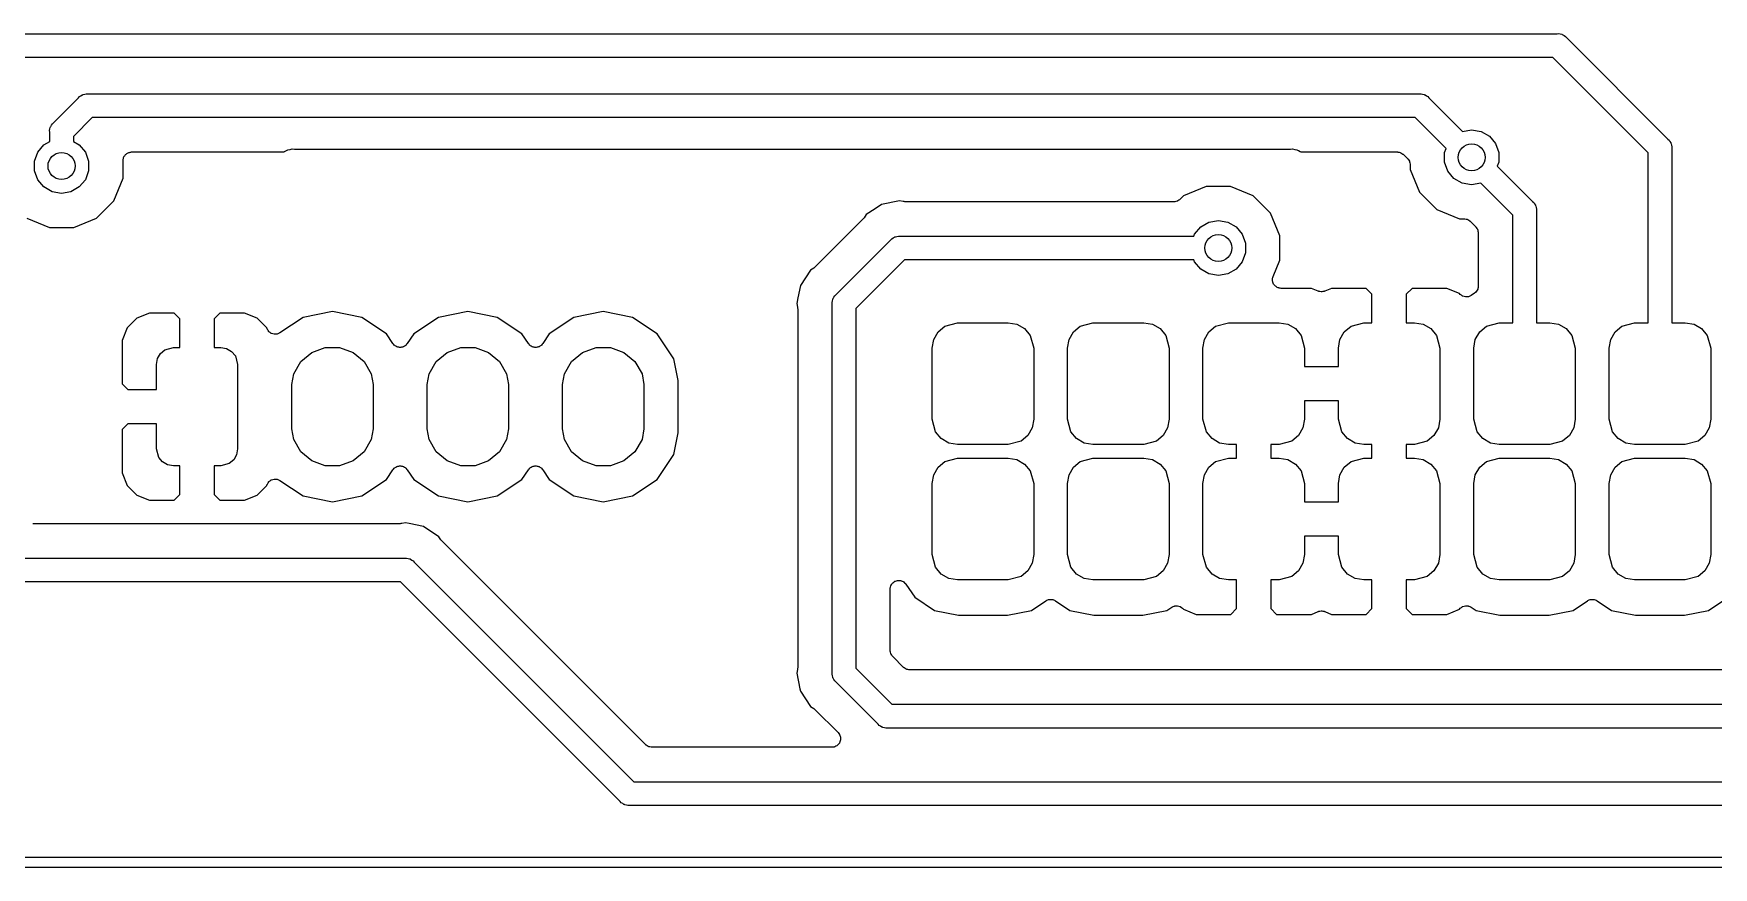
# Model space of a CAD drawing. Extents: x 51.7 to 143, y -96 to -37.9.
# Drawn here: x 64.23 to 89.04, y -95.96 to -83.64 of the extents above; entities that cross this region are included whole.
import ezdxf

# ---------------------------------------------------------------- set-up
doc = ezdxf.new("R2010")
doc.units = 0
doc.header["$MEASUREMENT"] = 0
doc.layers.add('BLACK', color=7, linetype='CONTINUOUS')

msp = doc.modelspace()

# ---------------------------------------------------------------- linework, layer by layer
at = {"layer": 'BLACK', "linetype": 'CONTINUOUS'}
for p, q in [((63.1915, -83.645), (86.7334, -83.645)), ((86.7334, -83.645), (86.7565, -83.643)), ((86.7565, -83.643), (86.7789, -83.649)), ((86.7789, -83.649), (86.8018, -83.653)), ((86.8018, -83.653), (86.8085, -83.6569)), ((86.8085, -83.6569), (86.8161, -83.659)), ((86.8161, -83.659), (86.8351, -83.6723)), ((86.8351, -83.6723), (86.8552, -83.6839)), ((86.8552, -83.6839), (86.8701, -83.7017)), ((86.8701, -83.7017), (88.3703, -85.2019)), ((86.6685, -83.995), (63.167, -83.995)), ((88.077, -85.4035), (86.6685, -83.995)), ((64.5247, -84.9609), (64.8949, -84.5907)), ((64.8949, -84.5907), (64.9098, -84.5729)), ((64.9098, -84.5729), (64.9299, -84.5613)), ((64.9299, -84.5613), (64.9489, -84.548)), ((64.9489, -84.548), (64.9565, -84.5459)), ((64.9565, -84.5459), (64.9632, -84.542)), ((64.9632, -84.542), (64.9861, -84.538)), ((64.9861, -84.538), (65.0085, -84.532)), ((65.0085, -84.532), (65.0316, -84.534)), ((65.0316, -84.534), (84.7014, -84.534)), ((84.7014, -84.534), (84.7245, -84.532)), ((84.7245, -84.532), (84.7469, -84.538)), ((84.7469, -84.538), (84.7698, -84.542)), ((84.7698, -84.542), (84.7766, -84.5459)), ((84.7766, -84.5459), (84.7841, -84.548)), ((84.7841, -84.548), (84.8031, -84.5613)), ((84.8031, -84.5613), (84.8232, -84.5729)), ((84.8232, -84.5729), (84.8381, -84.5907)), ((84.8381, -84.5907), (85.3361, -85.0886)), ((64.466, -85.0745), (64.472, -85.0521)), ((64.468, -85.0976), (64.466, -85.0745)), ((64.468, -85.2372), (64.468, -85.0976)), ((64.472, -85.0521), (64.476, -85.0292)), ((64.476, -85.0292), (64.4799, -85.0225)), ((64.4799, -85.0225), (64.482, -85.0149)), ((64.482, -85.0149), (64.4953, -84.9959)), ((64.4953, -84.9959), (64.5069, -84.9758)), ((64.5069, -84.9758), (64.5247, -84.9609)), ((65.0965, -84.884), (64.818, -85.1625)), ((84.6365, -84.884), (65.0965, -84.884)), ((85.0929, -85.3404), (84.6365, -84.884)), ((85.3361, -85.0886), (85.471, -85.0648)), ((85.471, -85.0648), (85.6099, -85.0893)), ((85.6099, -85.0893), (85.7321, -85.1599)), ((64.2912, -85.3949), (64.3819, -85.2869)), ((64.3819, -85.2869), (64.468, -85.2372)), ((64.818, -85.1625), (64.818, -85.2372)), ((64.818, -85.2372), (64.9041, -85.2869)), ((64.9041, -85.2869), (64.9948, -85.3949)), ((68.0178, -85.3537), (68.0499, -85.3451)), ((68.0499, -85.3451), (68.0829, -85.348)), ((68.0829, -85.348), (82.7931, -85.348)), ((82.7931, -85.348), (82.8261, -85.3451)), ((82.8261, -85.3451), (82.8582, -85.3537)), ((85.071, -85.4005), (85.0929, -85.3404)), ((85.7321, -85.1599), (85.8228, -85.2679)), ((85.8228, -85.2679), (85.871, -85.4005)), ((88.3703, -85.2019), (88.3881, -85.2168)), ((88.3881, -85.2168), (88.3997, -85.2369)), ((88.3997, -85.2369), (88.413, -85.2559)), ((88.413, -85.2559), (88.4151, -85.2635)), ((88.4151, -85.2635), (88.419, -85.2702)), ((88.419, -85.2702), (88.423, -85.2931)), ((88.423, -85.2931), (88.429, -85.3155)), ((88.429, -85.3155), (88.427, -85.3386)), ((88.427, -85.3386), (88.427, -87.914)), ((64.243, -85.5275), (64.2912, -85.3949)), ((64.243, -85.6685), (64.243, -85.5275)), ((64.9948, -85.3949), (65.043, -85.5275)), ((65.043, -85.5275), (65.043, -85.6685)), ((65.551, -85.519), (65.5529, -85.5081)), ((65.551, -85.7786), (65.551, -85.519)), ((65.5529, -85.4969), (65.5567, -85.4865)), ((65.5529, -85.5081), (65.5529, -85.4969)), ((65.5567, -85.4865), (65.5587, -85.4756)), ((65.5587, -85.4756), (65.5642, -85.4659)), ((65.5642, -85.4659), (65.568, -85.4555)), ((65.568, -85.4555), (65.5752, -85.447)), ((65.5752, -85.447), (65.5807, -85.4374)), ((65.5807, -85.4374), (65.5892, -85.4302)), ((65.5892, -85.4302), (65.5964, -85.4217)), ((65.5964, -85.4217), (65.606, -85.4162)), ((65.606, -85.4162), (65.6145, -85.409)), ((65.6145, -85.409), (65.6249, -85.4052)), ((65.6249, -85.4052), (65.6346, -85.3997)), ((65.6346, -85.3997), (65.6455, -85.3977)), ((65.6455, -85.3977), (65.6559, -85.3939)), ((65.6559, -85.3939), (65.6671, -85.3939)), ((65.6671, -85.3939), (65.678, -85.392)), ((65.678, -85.392), (67.9288, -85.392)), ((67.9288, -85.392), (67.9375, -85.387)), ((67.9375, -85.387), (67.9647, -85.3679)), ((67.9647, -85.3679), (67.9755, -85.365)), ((67.9755, -85.365), (67.9852, -85.3595)), ((67.9852, -85.3595), (68.0178, -85.3537)), ((82.8582, -85.3537), (82.8908, -85.3595)), ((82.8908, -85.3595), (82.9005, -85.365)), ((82.9005, -85.365), (82.9113, -85.3679)), ((82.9113, -85.3679), (82.9384, -85.3869)), ((82.9384, -85.3869), (82.9472, -85.392)), ((82.9472, -85.392), (84.3735, -85.392)), ((84.3735, -85.392), (84.379, -85.393)), ((84.379, -85.393), (84.3846, -85.3925)), ((84.3846, -85.3925), (84.4006, -85.3968)), ((84.4006, -85.3968), (84.4169, -85.3997)), ((84.4169, -85.3997), (84.4218, -85.4025)), ((84.4218, -85.4025), (84.4272, -85.4039)), ((84.4272, -85.4039), (84.4407, -85.4134)), ((84.4407, -85.4134), (84.4551, -85.4217)), ((84.4551, -85.4217), (84.4587, -85.426)), ((84.4587, -85.426), (84.4633, -85.4292)), ((84.4633, -85.4292), (84.5258, -85.4917)), ((84.5258, -85.4917), (84.529, -85.4963)), ((84.529, -85.4963), (84.5333, -85.4999)), ((84.5333, -85.4999), (84.5416, -85.5143)), ((84.5416, -85.5143), (84.5511, -85.5278)), ((84.5511, -85.5278), (84.5525, -85.5332)), ((84.5525, -85.5332), (84.5553, -85.5381)), ((84.5553, -85.5381), (84.5582, -85.5544)), ((84.5582, -85.5544), (84.5625, -85.5704)), ((84.5625, -85.5704), (84.562, -85.576)), ((84.562, -85.576), (84.563, -85.5815)), ((84.563, -85.5815), (84.563, -85.6516)), ((85.071, -85.5415), (85.071, -85.4005)), ((85.1192, -85.6741), (85.071, -85.5415)), ((85.871, -85.5415), (85.8491, -85.6016)), ((85.871, -85.4005), (85.871, -85.5415)), ((88.077, -86.2177), (88.077, -85.4035)), ((64.2912, -85.8011), (64.243, -85.6685)), ((64.3819, -85.9091), (64.2912, -85.8011)), ((64.9948, -85.8011), (64.9041, -85.9091)), ((65.043, -85.6685), (64.9948, -85.8011)), ((65.4128, -86.1123), (65.551, -85.7786)), ((84.563, -85.6516), (84.7012, -85.9853)), ((85.2099, -85.7821), (85.1192, -85.6741)), ((85.3321, -85.8527), (85.2099, -85.7821)), ((85.8491, -85.6016), (86.3703, -86.1229)), ((64.5041, -85.9797), (64.3819, -85.9091)), ((64.643, -86.0042), (64.5041, -85.9797)), ((64.7819, -85.9797), (64.643, -86.0042)), ((64.9041, -85.9091), (64.7819, -85.9797)), ((81.1579, -86.0973), (81.1436, -86.1056)), ((81.1615, -86.093), (81.1579, -86.0973)), ((81.1661, -86.0898), (81.1615, -86.093)), ((81.2157, -86.0402), (81.1661, -86.0898)), ((81.5494, -85.902), (81.2157, -86.0402)), ((81.9106, -85.902), (81.5494, -85.902)), ((82.2443, -86.0402), (81.9106, -85.902)), ((82.4998, -86.2957), (82.2443, -86.0402)), ((84.7012, -85.9853), (84.9567, -86.2408)), ((85.471, -85.8772), (85.3321, -85.8527)), ((85.6059, -85.8534), (85.471, -85.8772)), ((86.077, -86.3245), (85.6059, -85.8534)), ((65.1573, -86.3678), (65.4128, -86.1123)), ((76.5276, -86.3176), (76.4964, -86.3642)), ((76.6593, -86.2296), (76.5276, -86.3176)), ((76.7535, -86.1666), (76.6593, -86.2296)), ((77.02, -86.1136), (76.7535, -86.1666)), ((77.075, -86.1246), (77.02, -86.1136)), ((77.0875, -86.1248), (77.075, -86.1246)), ((77.0998, -86.127), (77.0875, -86.1248)), ((81.0763, -86.127), (77.0998, -86.127)), ((81.0818, -86.126), (81.0763, -86.127)), ((81.0874, -86.1265), (81.0818, -86.126)), ((81.1034, -86.1222), (81.0874, -86.1265)), ((81.1197, -86.1193), (81.1034, -86.1222)), ((81.1246, -86.1165), (81.1197, -86.1193)), ((81.13, -86.1151), (81.1246, -86.1165)), ((81.1436, -86.1056), (81.13, -86.1151)), ((82.638, -86.6294), (82.4998, -86.2957)), ((84.9567, -86.2408), (85.2904, -86.379)), ((86.077, -87.914), (86.077, -86.3245)), ((86.3703, -86.1229), (86.3881, -86.1378)), ((86.3881, -86.1378), (86.3997, -86.1579)), ((86.3997, -86.1579), (86.413, -86.1769)), ((86.413, -86.1769), (86.4151, -86.1845)), ((86.4151, -86.1845), (86.419, -86.1912)), ((86.419, -86.1912), (86.423, -86.2141)), ((86.423, -86.2141), (86.429, -86.2365)), ((86.429, -86.2365), (86.427, -86.2596)), ((86.427, -86.2596), (86.427, -87.914)), ((88.077, -87.914), (88.077, -86.2177)), ((88.077, -86.2177), (88.077, -86.2177)), ((64.1287, -86.3678), (64.4624, -86.506)), ((64.4624, -86.506), (64.8236, -86.506)), ((64.8236, -86.506), (65.1573, -86.3678)), ((76.4806, -86.3835), (75.7735, -87.0906)), ((76.4878, -86.3732), (76.4806, -86.3835)), ((76.4964, -86.3642), (76.4878, -86.3732)), ((81.3782, -86.6069), (81.4689, -86.4989)), ((81.4689, -86.4989), (81.5911, -86.4283)), ((81.5911, -86.4283), (81.73, -86.4038)), ((81.73, -86.4038), (81.8689, -86.4283)), ((81.8689, -86.4283), (81.9911, -86.4989)), ((81.9911, -86.4989), (82.0818, -86.6069)), ((85.2904, -86.379), (85.3605, -86.379)), ((85.3605, -86.379), (85.366, -86.38)), ((85.366, -86.38), (85.3716, -86.3795)), ((85.3716, -86.3795), (85.3876, -86.3838)), ((85.3876, -86.3838), (85.4039, -86.3867)), ((85.4039, -86.3867), (85.4088, -86.3895)), ((85.4088, -86.3895), (85.4142, -86.3909)), ((85.4142, -86.3909), (85.4277, -86.4004)), ((85.4277, -86.4004), (85.4421, -86.4087)), ((85.4421, -86.4087), (85.4457, -86.413)), ((85.4457, -86.413), (85.4503, -86.4162)), ((85.4503, -86.4162), (85.5318, -86.4977)), ((85.5318, -86.4977), (85.535, -86.5023)), ((85.535, -86.5023), (85.5393, -86.5059)), ((85.5393, -86.5059), (85.5476, -86.5203)), ((85.5476, -86.5203), (85.5571, -86.5338)), ((85.5571, -86.5338), (85.5585, -86.5392)), ((85.5585, -86.5392), (85.5613, -86.5441)), ((85.5613, -86.5441), (85.5642, -86.5604)), ((85.5642, -86.5604), (85.5685, -86.5764)), ((85.5685, -86.5764), (85.568, -86.582)), ((85.568, -86.582), (85.569, -86.5875)), ((85.569, -86.5875), (85.569, -87.3736)), ((76.0817, -87.5009), (76.8909, -86.6917)), ((76.8909, -86.6917), (76.9058, -86.6739)), ((76.9058, -86.6739), (76.9259, -86.6623)), ((76.9259, -86.6623), (76.9449, -86.649)), ((76.9449, -86.649), (76.9525, -86.6469)), ((76.9525, -86.6469), (76.9592, -86.643)), ((76.9592, -86.643), (76.9821, -86.639)), ((76.9821, -86.639), (77.0045, -86.633)), ((77.0045, -86.633), (77.0276, -86.635)), ((77.0276, -86.635), (81.368, -86.635)), ((81.368, -86.635), (81.3782, -86.6069)), ((82.0818, -86.6069), (82.13, -86.7395)), ((82.13, -86.7395), (82.13, -86.8805)), ((82.638, -86.9906), (82.638, -86.6294)), ((77.0925, -86.985), (76.375, -87.7025)), ((81.368, -86.985), (77.0925, -86.985)), ((81.3782, -87.0131), (81.368, -86.985)), ((81.4689, -87.1211), (81.3782, -87.0131)), ((82.0818, -87.0131), (81.9911, -87.1211)), ((82.13, -86.8805), (82.0818, -87.0131)), ((82.5387, -87.2304), (82.638, -86.9906)), ((75.7076, -87.1376), (75.5566, -87.3635)), ((75.7542, -87.1064), (75.7076, -87.1376)), ((75.7632, -87.0978), (75.7542, -87.1064)), ((75.7735, -87.0906), (75.7632, -87.0978)), ((81.5911, -87.1917), (81.4689, -87.1211)), ((81.73, -87.2162), (81.5911, -87.1917)), ((81.8689, -87.1917), (81.73, -87.2162)), ((81.9911, -87.1211), (81.8689, -87.1917)), ((82.5291, -87.2735), (82.5309, -87.2653)), ((82.5309, -87.2872), (82.5291, -87.2735)), ((82.5309, -87.2569), (82.5357, -87.2439)), ((82.5309, -87.2653), (82.5309, -87.2569)), ((82.5309, -87.3011), (82.5309, -87.2872)), ((82.5338, -87.3089), (82.5309, -87.3011)), ((82.5349, -87.3172), (82.5338, -87.3089)), ((82.5413, -87.3295), (82.5349, -87.3172)), ((82.5357, -87.2439), (82.5387, -87.2304)), ((82.546, -87.3425), (82.5413, -87.3295)), ((75.5202, -87.5468), (75.5036, -87.63)), ((75.5566, -87.3635), (75.5202, -87.5468)), ((75.5202, -87.5468), (75.5202, -87.5468)), ((76.029, -87.5921), (76.033, -87.5692)), ((76.033, -87.5692), (76.0369, -87.5625)), ((76.0369, -87.5625), (76.039, -87.5549)), ((76.039, -87.5549), (76.0523, -87.5359)), ((76.0523, -87.5359), (76.0639, -87.5158)), ((76.0639, -87.5158), (76.0817, -87.5009)), ((82.5514, -87.3489), (82.546, -87.3425)), ((82.5553, -87.3563), (82.5514, -87.3489)), ((82.5655, -87.3657), (82.5553, -87.3563)), ((82.5744, -87.3763), (82.5655, -87.3657)), ((82.5816, -87.3805), (82.5744, -87.3763)), ((82.5878, -87.3861), (82.5816, -87.3805)), ((82.6006, -87.3914), (82.5878, -87.3861)), ((82.6126, -87.3983), (82.6006, -87.3914)), ((82.6208, -87.3998), (82.6126, -87.3983)), ((82.6285, -87.403), (82.6208, -87.3998)), ((82.6424, -87.4036), (82.6285, -87.403)), ((82.656, -87.406), (82.6424, -87.4036)), ((83.103, -87.406), (82.656, -87.406)), ((83.2034, -87.4476), (83.103, -87.406)), ((83.2089, -87.4488), (83.2034, -87.4476)), ((83.2138, -87.4514), (83.2089, -87.4488)), ((83.2303, -87.4535), (83.2138, -87.4514)), ((83.2465, -87.4571), (83.2303, -87.4535)), ((83.252, -87.4564), (83.2465, -87.4571)), ((83.2575, -87.4571), (83.252, -87.4564)), ((83.2737, -87.4535), (83.2575, -87.4571)), ((83.2902, -87.4514), (83.2737, -87.4535)), ((83.2951, -87.4488), (83.2902, -87.4514)), ((83.3006, -87.4476), (83.2951, -87.4488)), ((83.401, -87.406), (83.3006, -87.4476)), ((83.9136, -87.406), (83.401, -87.406)), ((83.998, -87.4904), (83.9136, -87.406)), ((83.998, -87.914), (83.998, -87.4904)), ((84.5904, -87.406), (84.506, -87.4904)), ((84.506, -87.4904), (84.506, -87.914)), ((85.103, -87.406), (84.5904, -87.406)), ((85.2898, -87.4833), (85.103, -87.406)), ((85.3028, -87.4964), (85.2898, -87.4833)), ((85.3198, -87.5083), (85.3028, -87.4964)), ((85.3365, -87.5205), (85.3198, -87.5083)), ((85.3378, -87.5209), (85.3365, -87.5205)), ((85.339, -87.5217), (85.3378, -87.5209)), ((85.359, -87.5271), (85.339, -87.5217)), ((85.3788, -87.5328), (85.359, -87.5271)), ((85.3802, -87.5328), (85.3788, -87.5328)), ((85.3816, -87.5331), (85.3802, -87.5328)), ((85.4022, -87.5313), (85.3816, -87.5331)), ((85.4228, -87.53), (85.4022, -87.5313)), ((85.4241, -87.5294), (85.4228, -87.53)), ((85.4255, -87.5293), (85.4241, -87.5294)), ((85.4442, -87.5205), (85.4255, -87.5293)), ((85.4632, -87.5122), (85.4442, -87.5205)), ((85.5126, -87.4792), (85.4632, -87.5122)), ((85.5255, -87.4668), (85.5126, -87.4792)), ((85.5393, -87.4552), (85.5255, -87.4668)), ((85.5414, -87.4516), (85.5393, -87.4552)), ((85.5444, -87.4487), (85.5414, -87.4516)), ((85.5524, -87.4326), (85.5444, -87.4487)), ((85.5613, -87.417), (85.5524, -87.4326)), ((85.5621, -87.4129), (85.5613, -87.417)), ((85.5639, -87.4091), (85.5621, -87.4129)), ((85.5659, -87.3913), (85.5639, -87.4091)), ((85.569, -87.3736), (85.5659, -87.3913)), ((65.943, -87.771), (65.7562, -87.8483)), ((66.3056, -87.771), (65.943, -87.771)), ((66.39, -87.8554), (66.3056, -87.771)), ((66.9824, -87.771), (66.898, -87.8554)), ((67.345, -87.771), (66.9824, -87.771)), ((67.5318, -87.8483), (67.345, -87.771)), ((68.644, -87.7493), (68.2117, -87.8353)), ((69.0763, -87.8353), (68.644, -87.7493)), ((70.644, -87.7493), (70.2117, -87.8353)), ((71.0763, -87.8353), (70.644, -87.7493)), ((72.644, -87.7493), (72.2117, -87.8353)), ((73.0763, -87.8353), (72.644, -87.7493)), ((75.5036, -87.63), (75.5146, -87.685)), ((75.5146, -87.685), (75.5148, -87.6975)), ((75.5148, -87.6975), (75.517, -87.7098)), ((75.517, -87.7098), (75.517, -93.0112)), ((76.023, -87.6145), (76.029, -87.5921)), ((76.025, -87.6376), (76.023, -87.6145)), ((76.025, -93.0834), (76.025, -87.6376)), ((76.375, -87.7025), (76.375, -93.0185)), ((65.6133, -87.9912), (65.536, -88.178)), ((65.7562, -87.8483), (65.6133, -87.9912)), ((66.39, -88.279), (66.39, -87.8554)), ((66.898, -87.8554), (66.898, -88.279)), ((67.6747, -87.9912), (67.5318, -87.8483)), ((67.6813, -88.0072), (67.6747, -87.9912)), ((67.682, -88.0083), (67.6813, -88.0072)), ((67.6823, -88.0097), (67.682, -88.0083)), ((67.6938, -88.0269), (67.6823, -88.0097)), ((67.705, -88.0444), (67.6938, -88.0269)), ((67.7061, -88.0452), (67.705, -88.0444)), ((67.7068, -88.0464), (67.7061, -88.0452)), ((67.7235, -88.0586), (67.7068, -88.0464)), ((67.7399, -88.0712), (67.7235, -88.0586)), ((67.7413, -88.0716), (67.7399, -88.0712)), ((67.7424, -88.0725), (67.7413, -88.0716)), ((67.7623, -88.0783), (67.7424, -88.0725)), ((67.782, -88.0845), (67.7623, -88.0783)), ((67.8261, -88.0826), (67.8054, -88.0835)), ((67.8274, -88.082), (67.8261, -88.0826)), ((67.8288, -88.0819), (67.8274, -88.082)), ((67.8477, -88.0736), (67.8288, -88.0819)), ((67.8668, -88.0657), (67.8477, -88.0736)), ((67.8679, -88.0647), (67.8668, -88.0657)), ((67.8691, -88.0642), (67.8679, -88.0647)), ((68.2117, -87.8353), (67.8691, -88.0642)), ((69.4428, -88.0802), (69.0763, -87.8353)), ((69.5384, -88.2232), (69.4428, -88.0802)), ((69.8452, -88.0802), (69.7496, -88.2232)), ((70.2117, -87.8353), (69.8452, -88.0802)), ((71.4428, -88.0802), (71.0763, -87.8353)), ((71.5384, -88.2232), (71.4428, -88.0802)), ((71.8452, -88.0802), (71.7496, -88.2232)), ((72.2117, -87.8353), (71.8452, -88.0802)), ((73.4428, -88.0802), (73.0763, -87.8353)), ((73.6877, -88.4467), (73.4428, -88.0802)), ((77.5246, -88.1607), (77.5897, -88.048)), ((77.5897, -88.048), (77.6895, -87.9642)), ((77.6895, -87.9642), (77.877, -87.914)), ((77.877, -87.914), (78.627, -87.914)), ((78.627, -87.914), (78.7553, -87.9366)), ((78.7553, -87.9366), (78.868, -88.0017)), ((78.868, -88.0017), (78.9518, -88.1015)), ((79.5246, -88.1607), (79.5897, -88.048)), ((79.5897, -88.048), (79.6895, -87.9642)), ((79.6895, -87.9642), (79.877, -87.914)), ((79.877, -87.914), (80.627, -87.914)), ((80.627, -87.914), (80.7553, -87.9366)), ((80.7553, -87.9366), (80.868, -88.0017)), ((80.868, -88.0017), (80.9518, -88.1015)), ((81.5246, -88.1607), (81.5897, -88.048)), ((81.5897, -88.048), (81.6895, -87.9642)), ((81.6895, -87.9642), (81.877, -87.914)), ((81.877, -87.914), (82.627, -87.914)), ((82.627, -87.914), (82.7553, -87.9366)), ((82.7553, -87.9366), (82.868, -88.0017)), ((82.868, -88.0017), (82.9518, -88.1015)), ((83.5246, -88.1607), (83.5897, -88.048)), ((83.5897, -88.048), (83.6895, -87.9642)), ((83.6895, -87.9642), (83.877, -87.914)), ((83.877, -87.914), (83.998, -87.914)), ((84.506, -87.914), (84.627, -87.914)), ((84.627, -87.914), (84.7553, -87.9366)), ((84.7553, -87.9366), (84.868, -88.0017)), ((84.868, -88.0017), (84.9518, -88.1015)), ((85.5246, -88.1607), (85.5897, -88.048)), ((85.5897, -88.048), (85.6895, -87.9642)), ((85.6895, -87.9642), (85.877, -87.914)), ((85.877, -87.914), (86.077, -87.914)), ((86.427, -87.914), (86.627, -87.914)), ((86.627, -87.914), (86.7553, -87.9366)), ((86.7553, -87.9366), (86.868, -88.0017)), ((86.868, -88.0017), (86.9518, -88.1015)), ((87.5246, -88.1607), (87.5897, -88.048)), ((87.5897, -88.048), (87.6895, -87.9642)), ((87.6895, -87.9642), (87.877, -87.914)), ((87.877, -87.914), (88.077, -87.914)), ((88.427, -87.914), (88.627, -87.914)), ((88.627, -87.914), (88.7553, -87.9366)), ((88.7553, -87.9366), (88.868, -88.0017)), ((88.868, -88.0017), (88.9518, -88.1015)), ((65.536, -88.178), (65.536, -88.8156)), ((66.1025, -88.3683), (66.169, -88.3125)), ((66.169, -88.3125), (66.294, -88.279)), ((66.294, -88.279), (66.39, -88.279)), ((66.898, -88.279), (66.994, -88.279)), ((66.994, -88.279), (67.0795, -88.2941)), ((67.0795, -88.2941), (67.1547, -88.3375)), ((67.7834, -88.0844), (67.782, -88.0845)), ((67.7848, -88.0848), (67.7834, -88.0844)), ((67.8054, -88.0835), (67.7848, -88.0848)), ((68.3394, -88.3514), (68.5382, -88.279)), ((68.5382, -88.279), (68.7498, -88.279)), ((68.7498, -88.279), (68.9486, -88.3514)), ((69.548, -88.2332), (69.5384, -88.2232)), ((69.5562, -88.2444), (69.548, -88.2332)), ((69.5631, -88.249), (69.5562, -88.2444)), ((69.5689, -88.2551), (69.5631, -88.249)), ((69.5813, -88.2612), (69.5689, -88.2551)), ((69.5929, -88.2689), (69.5813, -88.2612)), ((69.601, -88.2709), (69.5929, -88.2689)), ((69.6085, -88.2746), (69.601, -88.2709)), ((69.6222, -88.2761), (69.6085, -88.2746)), ((69.6357, -88.2794), (69.6222, -88.2761)), ((69.644, -88.2785), (69.6357, -88.2794)), ((69.6523, -88.2794), (69.644, -88.2785)), ((69.6658, -88.2761), (69.6523, -88.2794)), ((69.6795, -88.2746), (69.6658, -88.2761)), ((69.687, -88.2709), (69.6795, -88.2746)), ((69.6951, -88.2689), (69.687, -88.2709)), ((69.7067, -88.2612), (69.6951, -88.2689)), ((69.7191, -88.2551), (69.7067, -88.2612)), ((69.7249, -88.249), (69.7191, -88.2551)), ((69.7318, -88.2444), (69.7249, -88.249)), ((69.74, -88.2332), (69.7318, -88.2444)), ((69.7496, -88.2232), (69.74, -88.2332)), ((70.3394, -88.3514), (70.5382, -88.279)), ((70.5382, -88.279), (70.7498, -88.279)), ((70.7498, -88.279), (70.9486, -88.3514)), ((71.548, -88.2332), (71.5384, -88.2232)), ((71.5562, -88.2444), (71.548, -88.2332)), ((71.5631, -88.249), (71.5562, -88.2444)), ((71.5689, -88.2551), (71.5631, -88.249)), ((71.5813, -88.2612), (71.5689, -88.2551)), ((71.5929, -88.2689), (71.5813, -88.2612)), ((71.601, -88.2709), (71.5929, -88.2689)), ((71.6085, -88.2746), (71.601, -88.2709)), ((71.6222, -88.2761), (71.6085, -88.2746)), ((71.6357, -88.2794), (71.6222, -88.2761)), ((71.644, -88.2785), (71.6357, -88.2794)), ((71.6523, -88.2794), (71.644, -88.2785)), ((71.6658, -88.2761), (71.6523, -88.2794)), ((71.6795, -88.2746), (71.6658, -88.2761)), ((71.687, -88.2709), (71.6795, -88.2746)), ((71.6951, -88.2689), (71.687, -88.2709)), ((71.7067, -88.2612), (71.6951, -88.2689)), ((71.7191, -88.2551), (71.7067, -88.2612)), ((71.7249, -88.249), (71.7191, -88.2551)), ((71.7318, -88.2444), (71.7249, -88.249)), ((71.74, -88.2332), (71.7318, -88.2444)), ((71.7496, -88.2232), (71.74, -88.2332)), ((72.3394, -88.3514), (72.5382, -88.279)), ((72.5382, -88.279), (72.7498, -88.279)), ((72.7498, -88.279), (72.9486, -88.3514)), ((77.502, -88.289), (77.5246, -88.1607)), ((77.502, -89.339), (77.502, -88.289)), ((78.9518, -88.1015), (79.002, -88.289)), ((79.002, -88.289), (79.002, -89.339)), ((79.502, -88.289), (79.5246, -88.1607)), ((79.502, -89.339), (79.502, -88.289)), ((80.9518, -88.1015), (81.002, -88.289)), ((81.002, -88.289), (81.002, -89.339)), ((81.502, -88.289), (81.5246, -88.1607)), ((81.502, -89.339), (81.502, -88.289)), ((82.9518, -88.1015), (83.002, -88.289)), ((83.002, -88.289), (83.002, -88.56)), ((83.502, -88.289), (83.5246, -88.1607)), ((83.502, -88.56), (83.502, -88.289)), ((84.9518, -88.1015), (85.002, -88.289)), ((85.002, -88.289), (85.002, -89.339)), ((85.502, -88.289), (85.5246, -88.1607)), ((85.502, -89.339), (85.502, -88.289)), ((86.9518, -88.1015), (87.002, -88.289)), ((87.002, -88.289), (87.002, -89.339)), ((87.502, -88.289), (87.5246, -88.1607)), ((87.502, -89.339), (87.502, -88.289)), ((88.9518, -88.1015), (89.002, -88.289)), ((89.002, -88.289), (89.002, -89.339)), ((66.044, -88.529), (66.0591, -88.4435)), ((66.044, -88.9), (66.044, -88.529)), ((66.0591, -88.4435), (66.1025, -88.3683)), ((67.1547, -88.3375), (67.2105, -88.404)), ((67.2105, -88.404), (67.244, -88.529)), ((67.244, -88.529), (67.244, -89.779)), ((68.0715, -88.6706), (68.1773, -88.4874)), ((68.1773, -88.4874), (68.3394, -88.3514)), ((68.9486, -88.3514), (69.1107, -88.4874)), ((69.1107, -88.4874), (69.2165, -88.6706)), ((70.0715, -88.6706), (70.1773, -88.4874)), ((70.1773, -88.4874), (70.3394, -88.3514)), ((70.9486, -88.3514), (71.1107, -88.4874)), ((71.1107, -88.4874), (71.2165, -88.6706)), ((72.0715, -88.6706), (72.1773, -88.4874)), ((72.1773, -88.4874), (72.3394, -88.3514)), ((72.9486, -88.3514), (73.1107, -88.4874)), ((73.1107, -88.4874), (73.2165, -88.6706)), ((73.752, -88.7699), (73.6877, -88.4467)), ((83.002, -88.56), (83.502, -88.56)), ((65.536, -88.8156), (65.6204, -88.9)), ((68.044, -88.8265), (68.0715, -88.6706)), ((68.044, -89.4815), (68.044, -88.8265)), ((69.2165, -88.6706), (69.244, -88.8265)), ((69.244, -88.8265), (69.244, -89.4815)), ((70.044, -88.8265), (70.0715, -88.6706)), ((70.044, -89.4815), (70.044, -88.8265)), ((71.2165, -88.6706), (71.244, -88.8265)), ((71.244, -88.8265), (71.244, -89.4815)), ((72.044, -88.8265), (72.0715, -88.6706)), ((72.044, -89.4815), (72.044, -88.8265)), ((73.2165, -88.6706), (73.244, -88.8265)), ((73.244, -88.8265), (73.244, -89.4815)), ((73.752, -89.5381), (73.752, -88.7699)), ((65.6204, -88.9), (66.044, -88.9)), ((83.002, -89.068), (83.002, -89.339)), ((83.502, -89.068), (83.002, -89.068)), ((83.502, -89.339), (83.502, -89.068)), ((65.6204, -89.408), (65.536, -89.4924)), ((65.536, -89.4924), (65.536, -90.13)), ((66.044, -89.408), (65.6204, -89.408)), ((66.044, -89.779), (66.044, -89.408)), ((68.0715, -89.6374), (68.044, -89.4815)), ((69.244, -89.4815), (69.2165, -89.6374)), ((70.0715, -89.6374), (70.044, -89.4815)), ((71.244, -89.4815), (71.2165, -89.6374)), ((72.0715, -89.6374), (72.044, -89.4815)), ((73.244, -89.4815), (73.2165, -89.6374)), ((73.6877, -89.8613), (73.752, -89.5381)), ((77.5522, -89.5265), (77.502, -89.339)), ((77.636, -89.6263), (77.5522, -89.5265)), ((78.9794, -89.4673), (78.9143, -89.58)), ((79.002, -89.339), (78.9794, -89.4673)), ((79.5522, -89.5265), (79.502, -89.339)), ((79.636, -89.6263), (79.5522, -89.5265)), ((80.9794, -89.4673), (80.9143, -89.58)), ((81.002, -89.339), (80.9794, -89.4673)), ((81.5522, -89.5265), (81.502, -89.339)), ((81.636, -89.6263), (81.5522, -89.5265)), ((82.9794, -89.4673), (82.9143, -89.58)), ((83.002, -89.339), (82.9794, -89.4673)), ((83.5522, -89.5265), (83.502, -89.339)), ((83.636, -89.6263), (83.5522, -89.5265)), ((84.9794, -89.4673), (84.9143, -89.58)), ((85.002, -89.339), (84.9794, -89.4673)), ((85.5522, -89.5265), (85.502, -89.339)), ((85.636, -89.6263), (85.5522, -89.5265)), ((86.9794, -89.4673), (86.9143, -89.58)), ((87.002, -89.339), (86.9794, -89.4673)), ((87.5522, -89.5265), (87.502, -89.339)), ((87.636, -89.6263), (87.5522, -89.5265)), ((88.9794, -89.4673), (88.9143, -89.58)), ((89.002, -89.339), (88.9794, -89.4673)), ((66.0775, -89.904), (66.044, -89.779)), ((67.244, -89.779), (67.2289, -89.8645)), ((68.1773, -89.8206), (68.0715, -89.6374)), ((69.2165, -89.6374), (69.1107, -89.8206)), ((70.1773, -89.8206), (70.0715, -89.6374)), ((71.2165, -89.6374), (71.1107, -89.8206)), ((72.1773, -89.8206), (72.0715, -89.6374)), ((73.2165, -89.6374), (73.1107, -89.8206)), ((77.7487, -89.6914), (77.636, -89.6263)), ((77.877, -89.714), (77.7487, -89.6914)), ((78.627, -89.714), (77.877, -89.714)), ((78.8145, -89.6638), (78.627, -89.714)), ((78.9143, -89.58), (78.8145, -89.6638)), ((79.7487, -89.6914), (79.636, -89.6263)), ((79.877, -89.714), (79.7487, -89.6914)), ((80.627, -89.714), (79.877, -89.714)), ((80.8145, -89.6638), (80.627, -89.714)), ((80.9143, -89.58), (80.8145, -89.6638)), ((81.7487, -89.6914), (81.636, -89.6263)), ((81.877, -89.714), (81.7487, -89.6914)), ((81.998, -89.714), (81.877, -89.714)), ((81.998, -89.914), (81.998, -89.714)), ((82.627, -89.714), (82.506, -89.714)), ((82.506, -89.714), (82.506, -89.914)), ((82.8145, -89.6638), (82.627, -89.714)), ((82.9143, -89.58), (82.8145, -89.6638)), ((83.7487, -89.6914), (83.636, -89.6263)), ((83.877, -89.714), (83.7487, -89.6914)), ((83.998, -89.714), (83.877, -89.714)), ((83.998, -89.914), (83.998, -89.714)), ((84.627, -89.714), (84.506, -89.714)), ((84.506, -89.714), (84.506, -89.914)), ((84.8145, -89.6638), (84.627, -89.714)), ((84.9143, -89.58), (84.8145, -89.6638)), ((85.7487, -89.6914), (85.636, -89.6263)), ((85.877, -89.714), (85.7487, -89.6914)), ((86.627, -89.714), (85.877, -89.714)), ((86.8145, -89.6638), (86.627, -89.714)), ((86.9143, -89.58), (86.8145, -89.6638)), ((87.7487, -89.6914), (87.636, -89.6263)), ((87.877, -89.714), (87.7487, -89.6914)), ((88.627, -89.714), (87.877, -89.714)), ((88.8145, -89.6638), (88.627, -89.714)), ((88.9143, -89.58), (88.8145, -89.6638)), ((66.1333, -89.9705), (66.0775, -89.904)), ((66.2085, -90.0139), (66.1333, -89.9705)), ((66.294, -90.029), (66.2085, -90.0139)), ((66.39, -90.029), (66.294, -90.029)), ((66.39, -90.4526), (66.39, -90.029)), ((66.994, -90.029), (66.898, -90.029)), ((66.898, -90.029), (66.898, -90.4526)), ((67.119, -89.9955), (66.994, -90.029)), ((67.1855, -89.9397), (67.119, -89.9955)), ((67.2289, -89.8645), (67.1855, -89.9397)), ((68.3394, -89.9566), (68.1773, -89.8206)), ((68.5382, -90.029), (68.3394, -89.9566)), ((68.7498, -90.029), (68.5382, -90.029)), ((68.9486, -89.9566), (68.7498, -90.029)), ((69.1107, -89.8206), (68.9486, -89.9566)), ((69.548, -90.0748), (69.5562, -90.0636)), ((69.5562, -90.0636), (69.5631, -90.0589)), ((69.5631, -90.0589), (69.5689, -90.0529)), ((69.5689, -90.0529), (69.5813, -90.0468)), ((69.5813, -90.0468), (69.5928, -90.0391)), ((69.5928, -90.0391), (69.601, -90.0371)), ((69.601, -90.0371), (69.6085, -90.0334)), ((69.6085, -90.0334), (69.6222, -90.0319)), ((69.6222, -90.0319), (69.6357, -90.0286)), ((69.6357, -90.0286), (69.644, -90.0295)), ((69.644, -90.0295), (69.6523, -90.0286)), ((69.6523, -90.0286), (69.6658, -90.0319)), ((69.6658, -90.0319), (69.6795, -90.0334)), ((69.6795, -90.0334), (69.687, -90.0371)), ((69.687, -90.0371), (69.6951, -90.0391)), ((69.6951, -90.0391), (69.7067, -90.0468)), ((69.7067, -90.0468), (69.7191, -90.0529)), ((69.7191, -90.0529), (69.7249, -90.0589)), ((69.7249, -90.0589), (69.7318, -90.0636)), ((69.7318, -90.0636), (69.74, -90.0748)), ((70.3394, -89.9566), (70.1773, -89.8206)), ((70.5382, -90.029), (70.3394, -89.9566)), ((70.7498, -90.029), (70.5382, -90.029)), ((70.9486, -89.9566), (70.7498, -90.029)), ((71.1107, -89.8206), (70.9486, -89.9566)), ((71.548, -90.0748), (71.5562, -90.0636)), ((71.5562, -90.0636), (71.5631, -90.0589)), ((71.5631, -90.0589), (71.5689, -90.0529)), ((71.5689, -90.0529), (71.5813, -90.0468)), ((71.5813, -90.0468), (71.5928, -90.0391)), ((71.5928, -90.0391), (71.601, -90.0371)), ((71.601, -90.0371), (71.6085, -90.0334)), ((71.6085, -90.0334), (71.6222, -90.0319)), ((71.6222, -90.0319), (71.6357, -90.0286)), ((71.6357, -90.0286), (71.644, -90.0295)), ((71.644, -90.0295), (71.6523, -90.0286)), ((71.6523, -90.0286), (71.6658, -90.0319)), ((71.6658, -90.0319), (71.6795, -90.0334)), ((71.6795, -90.0334), (71.687, -90.0371)), ((71.687, -90.0371), (71.6951, -90.0391)), ((71.6951, -90.0391), (71.7067, -90.0468)), ((71.7067, -90.0468), (71.7191, -90.0529)), ((71.7191, -90.0529), (71.7249, -90.0589)), ((71.7249, -90.0589), (71.7318, -90.0636)), ((71.7318, -90.0636), (71.74, -90.0748)), ((72.3394, -89.9566), (72.1773, -89.8206)), ((72.5382, -90.029), (72.3394, -89.9566)), ((72.7498, -90.029), (72.5382, -90.029)), ((72.9486, -89.9566), (72.7498, -90.029)), ((73.1107, -89.8206), (72.9486, -89.9566)), ((73.4428, -90.2278), (73.6877, -89.8613)), ((77.5246, -90.1607), (77.5897, -90.048)), ((77.5897, -90.048), (77.6895, -89.9642)), ((77.6895, -89.9642), (77.877, -89.914)), ((77.877, -89.914), (78.627, -89.914)), ((78.627, -89.914), (78.7553, -89.9366)), ((78.7553, -89.9366), (78.868, -90.0017)), ((78.868, -90.0017), (78.9518, -90.1015)), ((79.5246, -90.1607), (79.5897, -90.048)), ((79.5897, -90.048), (79.6895, -89.9642)), ((79.6895, -89.9642), (79.877, -89.914)), ((79.877, -89.914), (80.627, -89.914)), ((80.627, -89.914), (80.7553, -89.9366)), ((80.7553, -89.9366), (80.868, -90.0017)), ((80.868, -90.0017), (80.9518, -90.1015)), ((81.5246, -90.1607), (81.5897, -90.048)), ((81.5897, -90.048), (81.6895, -89.9642)), ((81.6895, -89.9642), (81.877, -89.914)), ((81.877, -89.914), (81.998, -89.914)), ((82.506, -89.914), (82.627, -89.914)), ((82.627, -89.914), (82.7553, -89.9366)), ((82.7553, -89.9366), (82.868, -90.0017)), ((82.868, -90.0017), (82.9518, -90.1015)), ((83.5246, -90.1607), (83.5897, -90.048)), ((83.5897, -90.048), (83.6895, -89.9642)), ((83.6895, -89.9642), (83.877, -89.914)), ((83.877, -89.914), (83.998, -89.914)), ((84.506, -89.914), (84.627, -89.914)), ((84.627, -89.914), (84.7553, -89.9366)), ((84.7553, -89.9366), (84.868, -90.0017)), ((84.868, -90.0017), (84.9518, -90.1015)), ((85.5246, -90.1607), (85.5897, -90.048)), ((85.5897, -90.048), (85.6895, -89.9642)), ((85.6895, -89.9642), (85.877, -89.914)), ((85.877, -89.914), (86.627, -89.914)), ((86.627, -89.914), (86.7553, -89.9366)), ((86.7553, -89.9366), (86.868, -90.0017)), ((86.868, -90.0017), (86.9518, -90.1015)), ((87.5246, -90.1607), (87.5897, -90.048)), ((87.5897, -90.048), (87.6895, -89.9642)), ((87.6895, -89.9642), (87.877, -89.914)), ((87.877, -89.914), (88.627, -89.914)), ((88.627, -89.914), (88.7553, -89.9366)), ((88.7553, -89.9366), (88.868, -90.0017)), ((88.868, -90.0017), (88.9518, -90.1015)), ((65.536, -90.13), (65.6133, -90.3168)), ((67.6747, -90.3168), (67.6813, -90.3008)), ((67.6813, -90.3008), (67.682, -90.2997)), ((67.682, -90.2997), (67.6823, -90.2983)), ((67.6823, -90.2983), (67.6938, -90.2811)), ((67.6938, -90.2811), (67.705, -90.2636)), ((67.705, -90.2636), (67.7061, -90.2628)), ((67.7061, -90.2628), (67.7068, -90.2616)), ((67.7068, -90.2616), (67.7235, -90.2494)), ((67.7235, -90.2494), (67.7399, -90.2368)), ((67.7399, -90.2368), (67.7413, -90.2364)), ((67.7413, -90.2364), (67.7424, -90.2355)), ((67.7424, -90.2355), (67.7623, -90.2297)), ((67.7623, -90.2297), (67.782, -90.2235)), ((67.782, -90.2235), (67.7834, -90.2236)), ((67.7834, -90.2236), (67.7848, -90.2232)), ((67.7848, -90.2232), (67.8054, -90.2245)), ((67.8054, -90.2245), (67.8261, -90.2254)), ((67.8261, -90.2254), (67.8274, -90.226)), ((67.8274, -90.226), (67.8288, -90.2261)), ((67.8288, -90.2261), (67.8477, -90.2344)), ((67.8477, -90.2344), (67.8668, -90.2423)), ((67.8668, -90.2423), (67.8679, -90.2433)), ((67.8679, -90.2433), (67.8691, -90.2438)), ((67.8691, -90.2438), (68.2117, -90.4727)), ((69.0763, -90.4727), (69.4428, -90.2278)), ((69.4428, -90.2278), (69.5384, -90.0848)), ((69.5384, -90.0848), (69.548, -90.0748)), ((69.74, -90.0748), (69.7496, -90.0848)), ((69.7496, -90.0848), (69.8452, -90.2278)), ((69.8452, -90.2278), (70.2117, -90.4727)), ((71.0763, -90.4727), (71.4428, -90.2278)), ((71.4428, -90.2278), (71.5384, -90.0848)), ((71.5384, -90.0848), (71.548, -90.0748)), ((71.74, -90.0748), (71.7496, -90.0848)), ((71.7496, -90.0848), (71.8452, -90.2278)), ((71.8452, -90.2278), (72.2117, -90.4727)), ((73.0763, -90.4727), (73.4428, -90.2278)), ((77.502, -90.289), (77.5246, -90.1607)), ((77.502, -91.339), (77.502, -90.289)), ((78.9518, -90.1015), (79.002, -90.289)), ((79.002, -90.289), (79.002, -91.339)), ((79.502, -90.289), (79.5246, -90.1607)), ((79.502, -91.339), (79.502, -90.289)), ((80.9518, -90.1015), (81.002, -90.289)), ((81.002, -90.289), (81.002, -91.339)), ((81.502, -90.289), (81.5246, -90.1607)), ((81.502, -91.339), (81.502, -90.289)), ((82.9518, -90.1015), (83.002, -90.289)), ((83.002, -90.289), (83.002, -90.56)), ((83.502, -90.289), (83.5246, -90.1607)), ((83.502, -90.56), (83.502, -90.289)), ((84.9518, -90.1015), (85.002, -90.289)), ((85.002, -90.289), (85.002, -91.339)), ((85.502, -90.289), (85.5246, -90.1607)), ((85.502, -91.339), (85.502, -90.289)), ((86.9518, -90.1015), (87.002, -90.289)), ((87.002, -90.289), (87.002, -91.339)), ((87.502, -90.289), (87.5246, -90.1607)), ((87.502, -91.339), (87.502, -90.289)), ((88.9518, -90.1015), (89.002, -90.289)), ((89.002, -90.289), (89.002, -91.339)), ((65.6133, -90.3168), (65.7562, -90.4597)), ((65.7562, -90.4597), (65.943, -90.537)), ((65.943, -90.537), (66.3056, -90.537)), ((66.3056, -90.537), (66.39, -90.4526)), ((66.898, -90.4526), (66.9824, -90.537)), ((66.9824, -90.537), (67.345, -90.537)), ((67.345, -90.537), (67.5318, -90.4597)), ((67.5318, -90.4597), (67.6747, -90.3168)), ((68.2117, -90.4727), (68.644, -90.5587)), ((68.644, -90.5587), (69.0763, -90.4727)), ((70.2117, -90.4727), (70.644, -90.5587)), ((70.644, -90.5587), (71.0763, -90.4727)), ((72.2117, -90.4727), (72.644, -90.5587)), ((72.644, -90.5587), (73.0763, -90.4727)), ((83.002, -90.56), (83.502, -90.56)), ((69.6432, -90.884), (64.2165, -90.884)), ((69.6555, -90.8818), (69.6432, -90.884)), ((69.668, -90.8816), (69.6555, -90.8818)), ((69.723, -90.8706), (69.668, -90.8816)), ((69.778, -90.8816), (69.723, -90.8706)), ((69.9895, -90.9236), (69.778, -90.8816)), ((69.778, -90.8816), (69.778, -90.8816)), ((70.2154, -91.0746), (69.9895, -90.9236)), ((70.2466, -91.1212), (70.2154, -91.0746)), ((70.2552, -91.1302), (70.2466, -91.1212)), ((70.2624, -91.1405), (70.2552, -91.1302)), ((73.2707, -94.1488), (70.2624, -91.1405)), ((83.002, -91.068), (83.002, -91.339)), ((83.502, -91.068), (83.002, -91.068)), ((83.502, -91.339), (83.502, -91.068)), ((63.9535, -91.392), (69.7154, -91.392)), ((69.7154, -91.392), (69.7385, -91.39)), ((69.7385, -91.39), (69.7609, -91.396)), ((69.7609, -91.396), (69.7838, -91.4)), ((69.7838, -91.4), (69.7905, -91.4039)), ((69.7905, -91.4039), (69.7981, -91.406)), ((69.7981, -91.406), (69.8171, -91.4193)), ((69.8171, -91.4193), (69.8372, -91.4309)), ((69.8372, -91.4309), (69.8521, -91.4487)), ((69.8521, -91.4487), (73.0975, -94.694)), ((77.5522, -91.5265), (77.502, -91.339)), ((77.636, -91.6263), (77.5522, -91.5265)), ((78.9794, -91.4673), (78.9143, -91.58)), ((79.002, -91.339), (78.9794, -91.4673)), ((79.5522, -91.5265), (79.502, -91.339)), ((79.636, -91.6263), (79.5522, -91.5265)), ((80.9794, -91.4673), (80.9143, -91.58)), ((81.002, -91.339), (80.9794, -91.4673)), ((81.5522, -91.5265), (81.502, -91.339)), ((81.636, -91.6263), (81.5522, -91.5265)), ((82.9794, -91.4673), (82.9143, -91.58)), ((83.002, -91.339), (82.9794, -91.4673)), ((83.5522, -91.5265), (83.502, -91.339)), ((83.636, -91.6263), (83.5522, -91.5265)), ((84.9794, -91.4673), (84.9143, -91.58)), ((85.002, -91.339), (84.9794, -91.4673)), ((85.5522, -91.5265), (85.502, -91.339)), ((85.636, -91.6263), (85.5522, -91.5265)), ((86.9794, -91.4673), (86.9143, -91.58)), ((87.002, -91.339), (86.9794, -91.4673)), ((87.5522, -91.5265), (87.502, -91.339)), ((87.636, -91.6263), (87.5522, -91.5265)), ((88.9794, -91.4673), (88.9143, -91.58)), ((89.002, -91.339), (88.9794, -91.4673)), ((69.6505, -91.742), (63.8886, -91.742)), ((72.8959, -94.9873), (69.6505, -91.742)), ((76.888, -91.818), (76.8907, -91.803)), ((76.8907, -91.803), (76.8941, -91.7969)), ((76.8941, -91.7969), (76.8961, -91.7903)), ((76.8961, -91.7903), (76.9051, -91.778)), ((76.9051, -91.778), (76.9127, -91.7648)), ((76.9127, -91.7648), (76.9181, -91.7603)), ((76.9181, -91.7603), (76.9222, -91.7547)), ((76.9222, -91.7547), (76.9348, -91.7462)), ((76.9348, -91.7462), (76.9465, -91.7364)), ((76.9465, -91.7364), (76.9531, -91.7341)), ((76.9531, -91.7341), (76.9589, -91.7302)), ((76.9589, -91.7302), (76.9736, -91.7266)), ((76.9736, -91.7266), (76.9879, -91.7214)), ((76.9879, -91.7214), (76.9949, -91.7214)), ((76.9949, -91.7214), (77.0017, -91.7197)), ((77.0017, -91.7197), (77.0168, -91.7214)), ((77.0168, -91.7214), (77.0321, -91.7214)), ((77.0321, -91.7214), (77.0386, -91.7237)), ((77.0386, -91.7237), (77.0455, -91.7245)), ((77.0455, -91.7245), (77.0592, -91.7312)), ((77.0592, -91.7312), (77.0735, -91.7364)), ((77.0735, -91.7364), (77.0788, -91.7409)), ((77.0788, -91.7409), (77.0851, -91.744)), ((77.0851, -91.744), (77.0956, -91.755)), ((77.0956, -91.755), (77.1073, -91.7648)), ((77.1073, -91.7648), (77.1108, -91.7708)), ((77.1108, -91.7708), (77.1156, -91.7759)), ((77.1156, -91.7759), (77.2456, -91.9704)), ((77.7487, -91.6914), (77.636, -91.6263)), ((77.877, -91.714), (77.7487, -91.6914)), ((78.627, -91.714), (77.877, -91.714)), ((78.8145, -91.6638), (78.627, -91.714)), ((78.9143, -91.58), (78.8145, -91.6638)), ((79.7487, -91.6914), (79.636, -91.6263)), ((79.877, -91.714), (79.7487, -91.6914)), ((80.627, -91.714), (79.877, -91.714)), ((80.8145, -91.6638), (80.627, -91.714)), ((80.9143, -91.58), (80.8145, -91.6638)), ((81.7487, -91.6914), (81.636, -91.6263)), ((81.877, -91.714), (81.7487, -91.6914)), ((81.998, -91.714), (81.877, -91.714)), ((81.998, -92.1376), (81.998, -91.714)), ((82.627, -91.714), (82.506, -91.714)), ((82.506, -91.714), (82.506, -92.1376)), ((82.8145, -91.6638), (82.627, -91.714)), ((82.9143, -91.58), (82.8145, -91.6638)), ((83.7487, -91.6914), (83.636, -91.6263)), ((83.877, -91.714), (83.7487, -91.6914)), ((83.998, -91.714), (83.877, -91.714)), ((83.998, -92.1376), (83.998, -91.714)), ((84.627, -91.714), (84.506, -91.714)), ((84.506, -91.714), (84.506, -92.1376)), ((84.8145, -91.6638), (84.627, -91.714)), ((84.9143, -91.58), (84.8145, -91.6638)), ((85.7487, -91.6914), (85.636, -91.6263)), ((85.877, -91.714), (85.7487, -91.6914)), ((86.627, -91.714), (85.877, -91.714)), ((86.8145, -91.6638), (86.627, -91.714)), ((86.9143, -91.58), (86.8145, -91.6638)), ((87.7487, -91.6914), (87.636, -91.6263)), ((87.877, -91.714), (87.7487, -91.6914)), ((88.627, -91.714), (87.877, -91.714)), ((88.8145, -91.6638), (88.627, -91.714)), ((88.9143, -91.58), (88.8145, -91.6638)), ((76.883, -91.8464), (76.8842, -91.8396)), ((76.883, -92.7555), (76.883, -91.8464)), ((76.8838, -91.8326), (76.888, -91.818)), ((76.8842, -91.8396), (76.8838, -91.8326)), ((77.2456, -91.9704), (77.5353, -92.164)), ((78.9687, -92.164), (79.1814, -92.0218)), ((79.1814, -92.0218), (79.1891, -92.0185)), ((79.1891, -92.0185), (79.1958, -92.0135)), ((79.1958, -92.0135), (79.2091, -92.0097)), ((79.2091, -92.0097), (79.2218, -92.0041)), ((79.2218, -92.0041), (79.2302, -92.0035)), ((79.2302, -92.0035), (79.2382, -92.0012)), ((79.2382, -92.0012), (79.252, -92.0021)), ((79.252, -92.0021), (79.2658, -92.0012)), ((79.2658, -92.0012), (79.2738, -92.0035)), ((79.2738, -92.0035), (79.2822, -92.0041)), ((79.2822, -92.0041), (79.2949, -92.0097)), ((79.2949, -92.0097), (79.3082, -92.0135)), ((79.3082, -92.0135), (79.3149, -92.0185)), ((79.3149, -92.0185), (79.3226, -92.0218)), ((79.3226, -92.0218), (79.5353, -92.164)), ((86.9687, -92.164), (87.1814, -92.0218)), ((87.1814, -92.0218), (87.1891, -92.0185)), ((87.1891, -92.0185), (87.1958, -92.0135)), ((87.1958, -92.0135), (87.2091, -92.0097)), ((87.2091, -92.0097), (87.2218, -92.0041)), ((87.2218, -92.0041), (87.2302, -92.0035)), ((87.2302, -92.0035), (87.2382, -92.0012)), ((87.2382, -92.0012), (87.252, -92.0021)), ((87.252, -92.0021), (87.2658, -92.0012)), ((87.2658, -92.0012), (87.2738, -92.0035)), ((87.2738, -92.0035), (87.2822, -92.0041)), ((87.2822, -92.0041), (87.2949, -92.0097)), ((87.2949, -92.0097), (87.3082, -92.0135)), ((87.3082, -92.0135), (87.3149, -92.0185)), ((87.3149, -92.0185), (87.3226, -92.0218)), ((87.3226, -92.0218), (87.5353, -92.164)), ((88.9687, -92.164), (89.1814, -92.0218)), ((77.5353, -92.164), (77.8895, -92.2344)), ((77.8895, -92.2344), (78.6145, -92.2344)), ((78.6145, -92.2344), (78.9687, -92.164)), ((79.5353, -92.164), (79.8895, -92.2344)), ((79.8895, -92.2344), (80.6145, -92.2344)), ((80.6145, -92.2344), (80.9687, -92.164)), ((80.9687, -92.164), (81.0408, -92.1158)), ((81.0408, -92.1158), (81.0598, -92.1075)), ((81.0598, -92.1075), (81.0785, -92.0987)), ((81.0785, -92.0987), (81.0799, -92.0986)), ((81.0799, -92.0986), (81.0812, -92.098)), ((81.0812, -92.098), (81.1019, -92.0967)), ((81.1019, -92.0967), (81.1224, -92.0949)), ((81.1224, -92.0949), (81.1238, -92.0952)), ((81.1238, -92.0952), (81.1252, -92.0952)), ((81.1252, -92.0952), (81.1451, -92.1009)), ((81.1451, -92.1009), (81.165, -92.1063)), ((81.165, -92.1063), (81.1662, -92.1071)), ((81.1662, -92.1071), (81.1675, -92.1075)), ((81.1675, -92.1075), (81.1842, -92.1197)), ((81.1842, -92.1197), (81.2012, -92.1316)), ((81.2012, -92.1316), (81.2142, -92.1447)), ((81.2142, -92.1447), (81.401, -92.222)), ((81.401, -92.222), (81.9136, -92.222)), ((81.9136, -92.222), (81.998, -92.1376)), ((82.506, -92.1376), (82.5904, -92.222)), ((82.5904, -92.222), (83.103, -92.222)), ((83.103, -92.222), (83.2034, -92.1804)), ((83.2034, -92.1804), (83.2089, -92.1792)), ((83.2089, -92.1792), (83.2138, -92.1766)), ((83.2138, -92.1766), (83.2303, -92.1745)), ((83.2303, -92.1745), (83.2465, -92.1709)), ((83.2465, -92.1709), (83.252, -92.1716)), ((83.252, -92.1716), (83.2575, -92.1709)), ((83.2575, -92.1709), (83.2737, -92.1745)), ((83.2737, -92.1745), (83.2902, -92.1766)), ((83.2902, -92.1766), (83.2951, -92.1792)), ((83.2951, -92.1792), (83.3006, -92.1804)), ((83.3006, -92.1804), (83.401, -92.222)), ((83.401, -92.222), (83.9136, -92.222)), ((83.9136, -92.222), (83.998, -92.1376)), ((84.506, -92.1376), (84.5904, -92.222)), ((84.5904, -92.222), (85.103, -92.222)), ((85.103, -92.222), (85.2898, -92.1447)), ((85.2898, -92.1447), (85.3028, -92.1316)), ((85.3028, -92.1316), (85.3198, -92.1197)), ((85.3198, -92.1197), (85.3365, -92.1075)), ((85.3365, -92.1075), (85.3378, -92.1071)), ((85.3378, -92.1071), (85.339, -92.1063)), ((85.339, -92.1063), (85.3589, -92.1009)), ((85.3589, -92.1009), (85.3788, -92.0952)), ((85.3788, -92.0952), (85.3802, -92.0952)), ((85.3802, -92.0952), (85.3816, -92.0949)), ((85.3816, -92.0949), (85.4022, -92.0967)), ((85.4022, -92.0967), (85.4228, -92.098)), ((85.4228, -92.098), (85.4241, -92.0986)), ((85.4241, -92.0986), (85.4255, -92.0987)), ((85.4255, -92.0987), (85.4442, -92.1075)), ((85.4442, -92.1075), (85.4632, -92.1158)), ((85.4632, -92.1158), (85.5353, -92.164)), ((85.5353, -92.164), (85.8895, -92.2344)), ((85.8895, -92.2344), (86.6145, -92.2344)), ((86.6145, -92.2344), (86.9687, -92.164)), ((87.5353, -92.164), (87.8895, -92.2344)), ((87.8895, -92.2344), (88.6145, -92.2344)), ((88.6145, -92.2344), (88.9687, -92.164)), ((76.884, -92.761), (76.883, -92.7555)), ((76.8835, -92.7666), (76.884, -92.761)), ((76.8878, -92.7826), (76.8835, -92.7666)), ((76.8907, -92.7989), (76.8878, -92.7826)), ((75.5146, -93.036), (75.5036, -93.091)), ((75.5148, -93.0235), (75.5146, -93.036)), ((75.517, -93.0112), (75.5148, -93.0235)), ((76.375, -93.0185), (76.9075, -93.551)), ((76.8935, -92.8038), (76.8907, -92.7989)), ((76.8949, -92.8092), (76.8935, -92.8038)), ((76.9044, -92.8227), (76.8949, -92.8092)), ((76.9127, -92.8371), (76.9044, -92.8227)), ((76.917, -92.8407), (76.9127, -92.8371)), ((76.9202, -92.8453), (76.917, -92.8407)), ((77.0807, -93.0058), (76.9202, -92.8453)), ((77.0853, -93.009), (77.0807, -93.0058)), ((77.0889, -93.0133), (77.0853, -93.009)), ((77.1032, -93.0216), (77.0889, -93.0133)), ((77.1168, -93.0311), (77.1032, -93.0216)), ((77.1222, -93.0325), (77.1168, -93.0311)), ((77.1271, -93.0353), (77.1222, -93.0325)), ((77.1434, -93.0382), (77.1271, -93.0353)), ((77.1594, -93.0425), (77.1434, -93.0382)), ((77.165, -93.042), (77.1594, -93.0425)), ((77.1705, -93.043), (77.165, -93.042)), ((113.495, -93.043), (77.1705, -93.043)), ((75.5036, -93.091), (75.5498, -93.3233)), ((76.023, -93.1065), (76.025, -93.0834)), ((76.029, -93.1289), (76.023, -93.1065)), ((76.033, -93.1518), (76.029, -93.1289)), ((76.0369, -93.1585), (76.033, -93.1518)), ((76.039, -93.1661), (76.0369, -93.1585)), ((76.0523, -93.1851), (76.039, -93.1661)), ((76.0639, -93.2052), (76.0523, -93.1851)), ((76.0817, -93.2201), (76.0639, -93.2052)), ((76.7059, -93.8443), (76.0817, -93.2201)), ((75.5498, -93.3233), (75.5498, -93.3233)), ((75.5498, -93.3233), (75.5566, -93.3575)), ((75.5566, -93.3575), (75.7076, -93.5834)), ((75.7076, -93.5834), (75.7542, -93.6146)), ((75.7542, -93.6146), (75.7632, -93.6232)), ((75.7632, -93.6232), (75.7735, -93.6304)), ((75.7735, -93.6304), (76.1123, -93.9692)), ((76.9075, -93.551), (119.816, -93.551)), ((76.1123, -93.9692), (76.1218, -93.9828)), ((76.1218, -93.9828), (76.1325, -93.9955)), ((76.1325, -93.9955), (76.1344, -94.0007)), ((76.1344, -94.0007), (76.1376, -94.0053)), ((76.1376, -94.0053), (76.1419, -94.0214)), ((76.1419, -94.0214), (76.1476, -94.0369)), ((76.1476, -94.0369), (76.1476, -94.0425)), ((76.7208, -93.8621), (76.7059, -93.8443)), ((76.7409, -93.8737), (76.7208, -93.8621)), ((76.7599, -93.8871), (76.7409, -93.8737)), ((76.7675, -93.8891), (76.7599, -93.8871)), ((76.7742, -93.893), (76.7675, -93.8891)), ((76.7971, -93.897), (76.7742, -93.893)), ((76.8195, -93.903), (76.7971, -93.897)), ((76.8426, -93.901), (76.8195, -93.903)), ((119.88, -93.901), (76.8426, -93.901)), ((73.2753, -94.152), (73.2707, -94.1488)), ((73.2789, -94.1563), (73.2753, -94.152)), ((73.2932, -94.1646), (73.2789, -94.1563)), ((73.3068, -94.1741), (73.2932, -94.1646)), ((73.3122, -94.1755), (73.3068, -94.1741)), ((73.3171, -94.1783), (73.3122, -94.1755)), ((73.3334, -94.1812), (73.3171, -94.1783)), ((73.3494, -94.1855), (73.3334, -94.1812)), ((73.355, -94.185), (73.3494, -94.1855)), ((73.3605, -94.186), (73.355, -94.185)), ((76.0225, -94.186), (73.3605, -94.186)), ((76.0388, -94.1831), (76.0225, -94.186)), ((76.0554, -94.1817), (76.0388, -94.1831)), ((76.0604, -94.1793), (76.0554, -94.1817)), ((76.0659, -94.1783), (76.0604, -94.1793)), ((76.0803, -94.17), (76.0659, -94.1783)), ((76.0953, -94.163), (76.0803, -94.17)), ((76.0993, -94.1591), (76.0953, -94.163)), ((76.1041, -94.1563), (76.0993, -94.1591)), ((76.1148, -94.1436), (76.1041, -94.1563)), ((76.1265, -94.1318), (76.1148, -94.1436)), ((76.1289, -94.1268), (76.1265, -94.1318)), ((76.1325, -94.1225), (76.1289, -94.1268)), ((76.1381, -94.1069), (76.1325, -94.1225)), ((76.1452, -94.0919), (76.1381, -94.1069)), ((76.1456, -94.0863), (76.1452, -94.0919)), ((76.1476, -94.0811), (76.1456, -94.0863)), ((76.1476, -94.0425), (76.149, -94.0479)), ((76.149, -94.0479), (76.1476, -94.0645)), ((76.1476, -94.0645), (76.1476, -94.0811)), ((73.0975, -94.694), (120.832, -94.694)), ((72.9108, -95.0051), (72.8959, -94.9873)), ((72.9309, -95.0167), (72.9108, -95.0051)), ((72.9499, -95.03), (72.9309, -95.0167)), ((72.9575, -95.0321), (72.9499, -95.03)), ((72.9642, -95.036), (72.9575, -95.0321)), ((72.9871, -95.04), (72.9642, -95.036)), ((73.0095, -95.046), (72.9871, -95.04)), ((73.0326, -95.044), (73.0095, -95.046)), ((120.896, -95.044), (73.0326, -95.044)), ((140.85, -95.96), (53.8414, -95.96)), ((53.8533, -95.81), (140.84, -95.81))]:
    msp.add_line(p, q, dxfattribs=at)
at = {"layer": 'BLACK'}
for centre in [(85.471, -85.471), (64.643, -85.598), (81.73, -86.81)]:
    msp.add_circle(centre, 0.2, dxfattribs=at)

doc.saveas('drawing.dxf')
